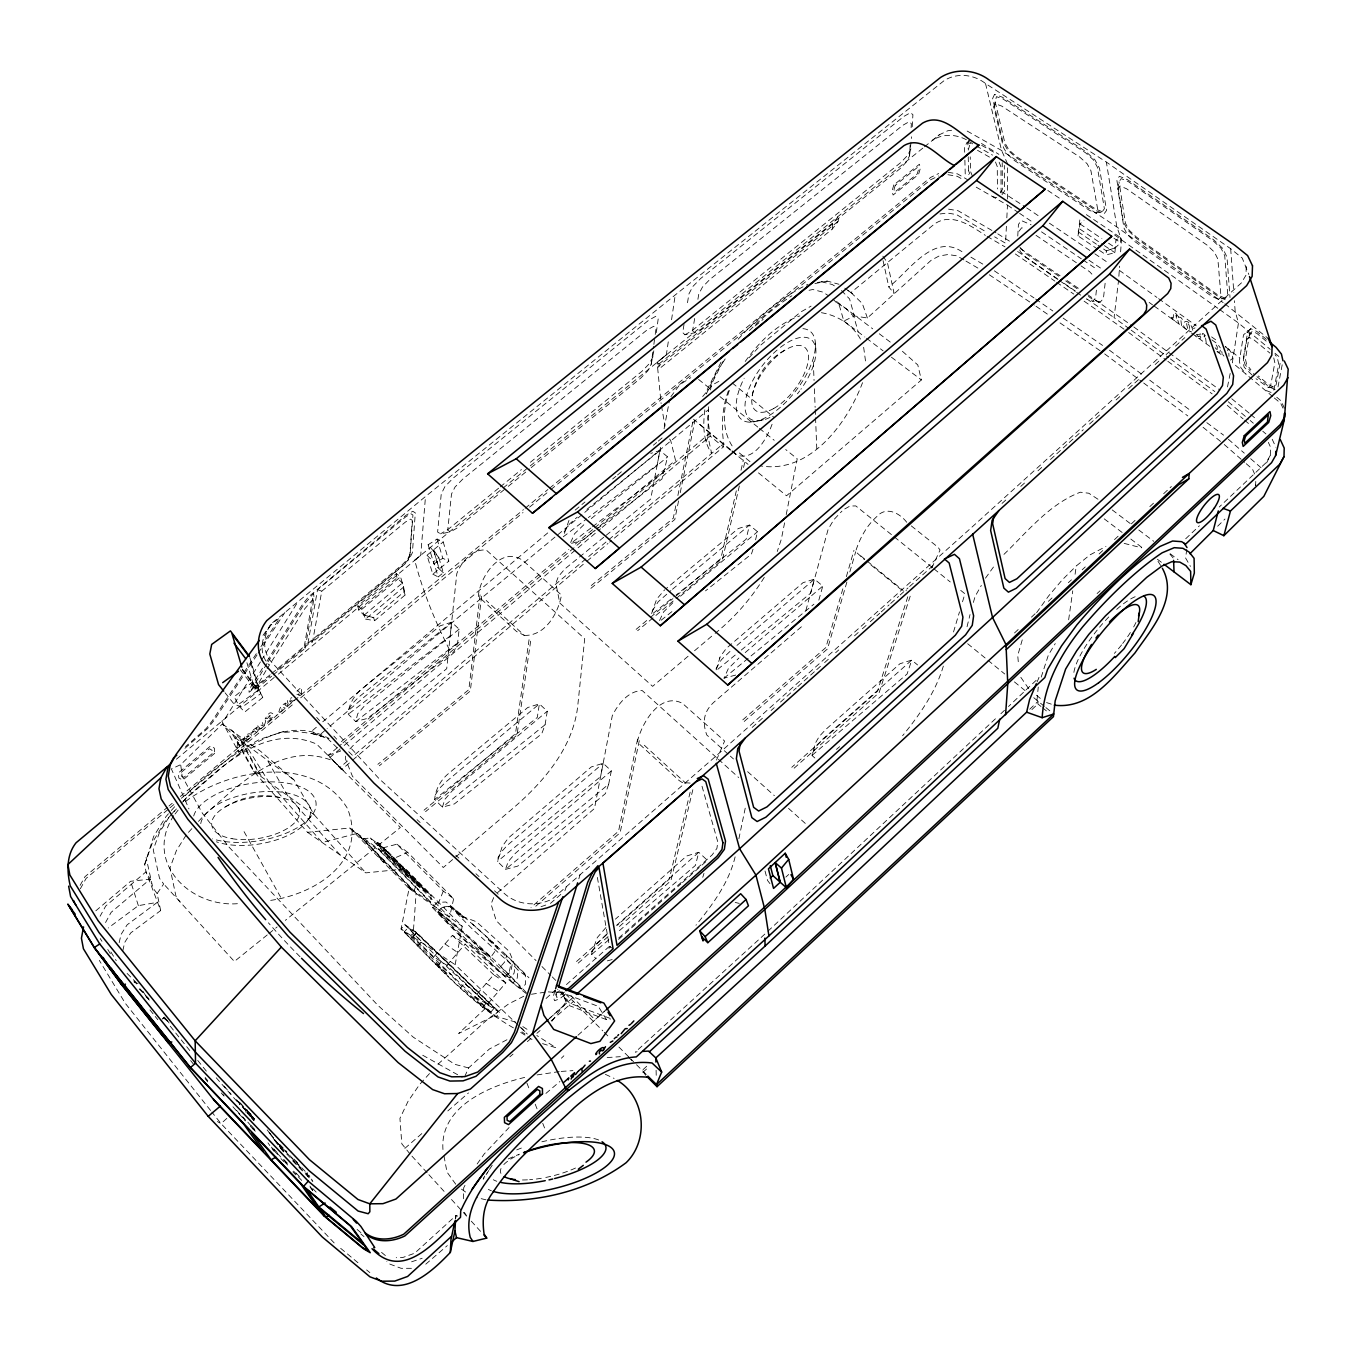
<?xml version="1.0" encoding="UTF-8"?>
<svg xmlns="http://www.w3.org/2000/svg" width="1356" height="1356" viewBox="0 0 1356 1356"><rect width="100%" height="100%" fill="white"/><g stroke="black" fill="none" stroke-linecap="round" stroke-linejoin="round"><path stroke-width="0.75" stroke-dasharray="5 3.75" d="M1192.805 330.305C1188.144 312.253 1174.991 326.576 1191.551 331.881M735.715 675.068L724.019 678.17L728.341 668.593L738.901 658.016M463.396 1198.755L463.701 1187.839L465.447 1184.415M1266.623 462.905L1270.318 455.328L1270.538 447.141L1268.352 442.378M832.347 229.028L832.516 223.977L838.466 216.129L838.279 221.214L832.347 229.028L659.372 368.713L657.524 367.086L838.279 221.214M1097.801 249.284L1077.986 235.859L1080.274 216.282M1077.986 235.859L1080.003 223.96L1084.02 220.231M1246.266 266.522L1245.961 275.234L1241.35 282.963L971.15 527.857L714.612 757.258L552.384 898.909C536.467 907.096 516.195 905.147 503.212 892.434L379.087 778.666L273.081 663.762C261.911 652.931 262.369 635.167 271.742 623.353L425.496 496.516L675.237 294.947L944.047 80.699C956.827 72.427 973.71 74.275 985.507 83.496L1106.36 162.093L1230.689 248.741L1242.265 258.132L1248.842 274.539M1255.775 481.431L1255.571 485.634L1257.419 481.855M1006.406 226.282L1005.542 243.199L994.643 236.842M1006.83 217.824L1007.474 205.146L975.303 186.653M684.017 324.457L682.712 332.593L684.95 334.762L694.679 332.796L701.137 329.118L899.96 168.754L906.469 161.923L909.52 155.855L910.317 141.77M911.113 127.684L911.351 123.65L909.045 121.752L902.672 125.379L709.883 279.438L702.51 287.014L698.798 293.998L697.764 300.117M909.52 155.855L911.639 136.803M912.215 126.769L912.91 114.718L910.503 112.684L903.791 116.463L700.56 278.59L692.78 286.574L688.916 293.947L686.95 306.151M1017.763 236.063L1018.441 224.401L1021.322 220.57L1031.119 224.808M363.018 838.771L414.089 890.807L430.733 902.689L431.157 895.536L385.782 849.466L380.375 851.466L363.018 838.771L370.256 838.008L386.24 850.076M409.648 557.367L412.275 520.297L410.376 519.128L405.512 521.992L321.779 591.199L312.456 642.185L307.931 643.32L317.558 589.64L405.817 516.772L410.936 513.771L412.919 515.009L410.139 554.163L407.393 561.926L312.456 642.185M1086.342 214.621L1120.259 237.368L1115.903 240.232L1114.937 252.741L1106.072 254.877L1106.343 250.894L1098.055 245.283M1228.994 356.357L1228.824 353.187M433.767 956.895L452.395 935.369L465.159 944.132L505.822 982.88L487.363 1004.372L446.853 965.319L433.767 956.895L412.97 936.86L416.106 893.451L357.137 833.381L322.219 842.534L269.047 782.327L244.928 743.647L231.368 729.884M1118.87 276.285L1119.581 266.2M1120.615 251.843L1121.497 239.554L1116.869 227.011L1106.36 162.093M278.404 674.101L420.716 555.35L425.496 496.516M704.849 409.834C702.95 424.479 702.883 440.717 711.629 453.362L707.934 436.53L708.476 409.631L441.497 631.337L327.118 728.63M708.68 406.783L707.696 418.258L710.239 436.124L723.409 446.887L609.607 542.112M814.837 757.97L811.956 755.445L815.532 742.851L819.21 736.494L825.601 729.647L899.96 663.728L911.74 660.101L917.571 664.949M1036.984 700.323L1038.255 687.051M1031.916 709.595L1037.865 703.917L1038.12 701.255L1028.068 710.815M513.009 982.964L506.703 976.015L510.89 971.269L512.314 963.93L518.009 970.065L517.212 978.168L513.009 982.964L521.331 988.965L525.484 984.219L525.348 974.811L506.635 955.777L504.618 962.031L500.567 966.659L500.873 968.438M1096.411 290.15L1095.563 298.032L1092.699 301.218L1086.817 299.32M360.086 690.424C353.797 696.509 348.289 705.425 348.289 714.239L355.662 721.528L367.374 718.426L454.074 651.473L457.616 642.93L459.142 629.201L451.65 622.218L440.31 625.743L361.51 689.204M1105.123 283.268L1103.411 298.574L1100.191 302.134L1092.699 301.218M570.673 542.485L574.435 533.908L584.809 523.789M480.058 594.826L468.837 689.645L377.883 764.326M481.6 596.25L470.312 691.035L379.341 765.767M1129.446 328.898L1114.073 317.609L1118.581 280.285M710.561 389.952L711.307 384.426L723.155 361.221M1186.771 549.265L1185.602 558.028L1190.449 566.384M531.162 467.634L640.676 378.188L647.761 370.866L651.168 364.323L653.592 346.373M653.863 344.39L654.948 336.407M655.219 334.424L656.033 328.44L653.711 326.271L646.812 330.169L462.786 479.092L455.023 487.041L451.497 494.042L447.717 530.213L450.412 531.925L457.599 527.721L506.635 487.668M651.168 364.323L653.863 350.628M656.321 332.61L658.236 318.609L655.795 316.287L648.541 320.355L453.107 478.21L444.921 486.601L441.242 493.991L437.615 532.044L440.514 533.84L450.412 531.925M993.829 107.107L996.44 96.649L1003.05 99.022L1085.546 152.77L1093.377 159.822L1097.36 167.144L1104.394 208.722L1102.258 211.689L1095.801 212.892L1089.36 210.316L1014.288 160.432L1007.288 154.126L1003.457 147.533L993.829 107.107L995.406 103.785L1001.677 106.073L1079.698 157.042L1087.122 163.754L1090.919 170.687L1097.818 210.078L1095.801 212.892M1068.647 619.794L1072.749 590.809M1075.088 574.249L1076.257 565.961L1089.885 554.943L1105.937 546.468M529.06 639.71L515.466 733.732L424.072 810.176M530.637 641.168L516.975 735.155L425.564 811.651M503.161 487.99L666.338 354.848L668.796 338.322M671.559 319.745L675.237 294.947M455.616 1218.62L456.108 1215.434L460.515 1217.281M545.095 724.765L547.265 711.239L539.383 703.9L527.755 707.51L448.243 773.768C440.734 780.022 435.276 789.785 434.666 799.464L442.429 807.125L454.413 803.922L541.739 733.765L545.095 724.765L442.429 807.125L444.819 799.396L451.87 791.175L547.265 711.239M651.575 613.556L656.728 599.064L664.66 589.826M1266.148 341.085L1256.961 333.474L1252.147 331.288L1246.808 339.424L1243.062 362.561L1244.198 367.239L1254.402 377.358M1249.639 333.542L1245.452 359.306L1246.689 364.51L1250.859 369.713M659.525 620.523L663.592 611.929L674.085 601.539M694.662 318.49L692.594 330.728L694.679 332.796M1117.836 188.925L1119.039 181.806L1121.243 178.636L1128.26 181.568L1213.298 240.927L1221.163 248.436L1224.739 255.776L1227.807 295.693L1225.112 298.252L1218.468 299.388L1211.654 296.269L1134.447 241.334L1127.446 234.639L1123.955 228.011L1117.836 188.925L1119.937 185.958L1126.582 188.772L1206.993 245.063L1214.451 252.182L1217.874 259.132L1221.01 296.947L1218.468 299.388M273.234 674.881L305.134 648.287L304.252 646.388L313.609 593.403L303.676 604.895L268.115 661.677M305.134 648.287L314.067 598.047L313.609 593.403M518.297 1025.373L455.158 964.692L462.21 926.301L405.597 868.84L349.78 827.991L307.524 832.313L253.538 771.174L232.842 734.698L222.35 723.985L180.704 764.648L171.381 768.92L188.959 808.871M1273.877 390.206L1278.742 364.103L1277.233 357.408L1275.064 354.713M1280.115 363.34L1276.081 384.935L1273.538 387.002L1268.369 387.528L1256.012 378.714M1282.183 364.798L1278.013 386.935L1274.826 389.511L1268.894 386.68L1253.334 373.612M345.627 756.123L345.611 759.309L352.509 776.412L443.276 867.518L507.602 812.854C540.095 785.87 572.181 750.766 577.605 707.222L584.69 638.744L486.346 550.095C472.685 548.502 461.362 561.876 456.819 573.554L446.7 668.711L355.967 742.58L348.645 750.241M660.542 447.361L650.694 499.076L605.335 535.976M664.084 428.75L669.203 401.851M122.82 950.675L124.684 942.471L130.735 932.894L160.669 910.554L146.024 871.823L144.702 864.433L153.703 836.313L165.873 816.787A163.907 77.58 -42.4 0 1 169.941 812.041M596.979 529.01L661.965 478.99L667.61 456.904L659.948 450.514L650.795 453.396M349.78 827.991L409.088 888.451L401.054 928.996C436.31 964.319 469.803 1003.169 513.67 1028.001M608.675 784.226L611.319 770.886L603.149 763.275L591.301 766.937L508.415 837.957L502.279 846.297L497.483 861.433L505.534 869.365L517.721 866.111L605.454 793.582L608.675 784.226L505.534 869.365L508.144 861.704L515.348 853.331L611.319 770.886M818.838 600.132L822.787 586.063L814.464 579.131L803.006 582.69L726.409 648.304L720.307 656.474L715.798 670.949L738.681 652.202M784.599 522.84L781.344 539.196L777.259 551.485M786.226 514.568L797.226 458.803L785.717 449.548M1227.485 386.935L1230.316 372.764M675.797 505.839L673.288 518.229L588.894 587.487M677.881 495.533L692.933 421.241M678.559 500.923L674.796 519.501L590.369 588.792M680.237 492.669L694.916 420.462M637.608 739.105L618.539 831.211L531.01 907.435M738.884 838.788L745.698 805.871M639.286 740.647L620.133 832.72L535.773 906.232M735.121 856.873C728.867 882.79 712.493 904.859 695.967 925.216M506.72 959.489L510.924 964.082L509.314 971.523L505.093 976.337L462.396 937.657L437.632 912.215L442.225 907.062L450.497 906.215L465.532 918.266M453.65 898.74L449.548 917.283L392.291 859.094L407.681 852.331L453.65 898.74L443.293 891.095L396.884 844.195L378.544 849.042L436.479 907.978L443.293 891.095M455.277 1219.23L456.108 1215.434L414.614 1253.249L402.444 1257.622L396.24 1257.69M736.325 490.804L720.867 558.553L674.508 597.284M741.02 470.278L743.359 460.006M119.175 942.64L121.057 934.42L127.159 924.792L157.296 902.367L138.363 905.638L108.26 927.962M739.342 485.957L722.409 559.842L637.659 630.71M743.563 467.498L744.986 461.328M690.153 792.158L669.254 879.163L617.404 925.233M692.848 789.701L670.898 880.722L617.455 928.216M755.546 539.858L757.529 531.738L749.495 525.06L738.223 528.569L666.271 588.487M967.048 626.726L970.032 614.573M805.854 610.539L828.16 529.247L833.821 519.721L841.94 511.127M729.359 390.426C722.884 408.258 721.595 429.666 732.291 446.192M752.309 395.308C756.038 375.883 768.496 358.34 786.277 349.373M842.856 588.809L825.872 647.541L740.495 721.85M846.364 576.656L853.975 550.333M846.873 582.097L827.499 648.914L742.105 723.273M849.822 571.978L855.687 551.739M973.371 602.437L975.133 596.369L981.32 585.453M968.235 150.092L969.947 144.329M953.522 631.964L959.506 611.844M962.506 601.793L964.896 593.742L960.014 589.809M1041.222 677.102L1048.324 655.168L1055.256 643.575M578.842 878.79L580.046 874.756M943.335 666.118C935.572 692.153 919.605 714.866 902.604 735.715M555.011 990.66L553.197 996.677L554.587 1000.711L560.028 998.677L566.35 993.05M564.486 992.117L556.808 997.406L556.045 995.202L557.875 989.151M702.764 877.315L703.967 873.366M907.774 596.793L877.451 691.255L791.785 767.31M605.912 927.572L597.301 937.555L591.826 952.505L591.725 954.404L595.962 958.59M753.021 549.197L751.427 554.096L705.493 590.877M910.181 596.233L879.129 692.679L793.446 768.784M716.036 668.83L721.392 659.728L730.63 650.812M719.409 658.779L719.782 657.677M862.535 382.663C847.161 423.614 809.702 474.108 760.479 465.888M564.893 890.79L566.249 886.807M1193.517 328.644L1194.992 327.881M414.089 890.807L416.224 884.739L370.256 838.008M144.702 864.433L152.618 842.076L165.296 821.312L176.416 808.956M568.978 520.416L563.181 536.857L586.673 518.873M812.329 753.36L816.685 745.885L822.584 739.291L911.74 660.101L907.096 674L811.956 755.445M772.072 424.259C766.988 438.395 753.444 463.227 735.308 454.209M497.788 858.229L501.228 852.093L507.246 845.398L603.149 763.275L600.572 776.649L497.483 861.433M652.151 611.081L658.27 601.708L670.915 590.572M705.967 442.056L709.815 433.14L599.911 525.942M1022.255 639.879L1017.729 655.44L1018.458 663.898M464.701 1076.63L468.6 1067.918L489.397 1049.019L509.297 1038.51M592.216 951.302L597.267 943.403L606.98 933.826M348.763 709.527L352.645 703.205L358.882 697.001L451.65 622.218L450.158 635.964L348.289 714.239M1037.035 681.966L1039.035 677.61L1008.491 706.51M728.426 390.731C722.138 407.563 721.019 426.937 723.968 444.717M435.361 794.802L439.429 788.412L445.785 782.022L539.383 703.9L537.281 717.443L434.666 799.464M564.113 531.925L569.401 524.094L577.215 517.161M410.139 554.163L407.783 558.977L402.376 564.605L307.931 643.32M910.944 148.855L907.74 155.245L900.893 162.432L691.763 330.898L684.95 334.762M653.05 356.628L649.456 363.527L642.032 371.222L527.942 464.277M716.493 760.089L724.596 741.054L682.577 703.459C660.236 691.34 641.439 723.477 637.269 742.139L679.136 780.531L682.254 782.531L690.102 783.073M670.881 396.698L679.797 384.629L690.797 377.663M105.548 922.538L111.158 912.334L150.194 879.129L146.024 871.823L105.734 906.011L100.107 916.215M80.123 885.366L84.97 876.688L167.364 807.379M80.326 888.79L86.14 878.383L168.432 809.142M1270.318 455.328L1266.216 462.549L1219.281 506.991M931.708 568.062L940.047 550.044L938.03 547.248L908.384 523.569M294.574 699.899L287.591 705.425M493.686 897.587L491.041 904.113L496.279 920.707L536.061 960.624M260.386 661.965L225.045 718.646L221.842 721.138L239.402 753.478M261.488 660.202L297.93 601.759M262.471 668.288L249.012 689.797L249.08 692.272L269.776 676.373M266.963 661.118L301.761 605.522L308.354 596.996L406.19 515.127L412.766 511.28L415.309 512.873L412.41 552.621L409.512 558.486L402.935 565.367L276.268 670.949M267.013 663.44L251.487 689.628L257.267 688.187L271.624 676.22M265.979 670.542L254.962 689.424M267.081 668.779L304.625 608.963L314.067 598.047M702.662 396.545L712.663 384.782L719.816 380.833M969.065 140.312L964.523 146.279L964.675 152.245M969.404 140.38L967.862 142.804L968.015 148.787M764.259 577.368C751.139 598.572 734.545 617.692 715.137 633.354M488.804 1170.499L483.245 1179.161A67.478 21.493 -13.4 0 1 487.465 1172.635M489.516 1169.431L492.584 1164.635M745.224 361.476C759.038 342.051 776.937 324.033 799.82 315.897M256.301 653.711L212.146 721.019L206.163 728.545L185.535 746.631M260.962 646.626L279.556 618.285C263.606 626.913 255.487 650.355 268.725 664.66M257.013 654.965L214.062 720.375L207.536 728.579L183.111 749.902M258.165 653.185L284.862 612.539M721.002 362.205L707.391 389.257L706.34 393.969L717.155 370.985L726.036 357.696M160.669 910.554L157.11 893.553L163.669 883.976L159.516 878.298L153.228 849.72L159.533 832.347L169.602 816.227L176.755 808.43M1000.423 192.484L1002.338 189.738L1002.237 162.635M1001.999 194.688L1004.406 191.247L1004.338 165.449M477.143 1163.99L484.262 1153.905L509.093 1127.514M1036.628 612.675L1048.612 595.945L1062.155 579.978L1076.257 565.961M985.456 578.181L994.812 565.164M1198.043 336.746C1202.789 334.339 1200.823 342.797 1195.687 335.915M263.013 635.32L271.742 623.353M551.875 1021.288L566.672 1000.999L560.994 992.287M1019.085 231.181L1021.678 227.757L1025.492 228.91M173.738 815.651C142.787 862.823 191.772 909.452 240.656 903.367M175.026 814.024L178.924 809.091M308.151 819.516L313.236 813.464M494.245 1008.05L490.499 1012.508C458.853 989.304 431.767 959.997 404.308 931.979L408.037 927.606L416.411 933.182L494.245 1008.05L486.279 1002.982L464.532 983.253L460.752 987.744M505.822 982.88L493.703 974.744L474.922 996.575L496.042 1016.932L499.771 1012.491L488.601 1005.389L458.65 1033.492L494.228 1015.797L497.974 1011.339L414.699 931.233L411.004 935.572M482.499 1007.474L486.279 1002.982M437.615 965.879L441.412 961.404L404.783 924.623L401.054 928.996L455.158 964.692M446.853 965.319L465.159 944.132M412.97 936.86L416.648 932.538L499.771 1012.491M416.411 933.182L412.716 937.505L410.648 936.691L414.902 941.708L435.785 961.862L451.209 974.625L449.446 973.523L469.261 994.406L490.499 1012.508L412.716 937.505L404.308 931.979M417.648 946.098L421.411 941.691L408.037 927.606M506.703 976.015L509.924 977.998L514.06 973.286L515.161 965.777L509.144 951.268L476.38 921.724L460.498 915.775L450.158 906.605L441.802 907.503M478.821 947.488L490.736 957.319L497.771 947.386L487.075 938.471L506.975 957.268L506.635 955.777M526.45 993.711C492.753 967.964 461.294 938.725 432.513 907.571L437.191 902.401L445.971 902.011C475.176 925.385 502.873 950.929 528.925 977.795M183.348 801.226L186.128 798.142C224.096 767.767 274.37 708.663 328.966 738.41M1003.965 554.367C1027.323 531.823 1049.324 503.991 1080.359 492.211L1088.783 493.228L1098.953 499.872M429.496 1073.579L419.597 1084.512L408.122 1101.191L399.935 1118.395L401.817 1143.82L410.512 1154.566M1178.381 317.135L1180.72 317.355L1183.11 320.253M749.004 357.815L760.224 345.526L800.532 312.134L811.074 306.117M182.484 802.193L186.772 797.514C221.401 766.886 265.844 722.189 316.626 744.088L400.342 827.499L285.319 920.351M191.874 828.652L186.569 834.432L176.399 850.602L169.975 867.959L175.992 896.35L180.077 901.96M198.501 821.414L203.824 815.617C238.503 785.124 282.489 739.732 333.508 761.038L345.085 771.988M497.533 892.672L594.487 808.464L612.251 715.883C617.844 704.323 628.303 690.763 642.202 690.577L716.866 757.902M399.325 867.467L400.274 866.467M405.071 874.688L406.037 873.688L410.766 877.129L409.817 878.129L405.071 874.688L384.087 853.348L385.036 852.348L410.766 877.129M410.8 878.112C415.241 874.891 425.106 892.536 415.445 883.061C402.291 869.586 418.055 884.112 419.512 886.417M376.493 843.263C379.866 840.127 390.443 856.365 382.138 849.11C368.12 835.177 381.443 846.991 385.138 851.483M388.901 856.873L389.867 855.89M608.912 948.302L610.607 946.607M561.384 1058.205L563.859 1055.782M1217.654 526.23L1224.977 519.043M1000.864 713.731L1006.966 707.951M1185.686 538.773L1199.433 525.772M1120.259 237.368L1120.683 242.724L1115.344 247.741L1106.343 250.894L1115.344 247.741L1108.581 243.216M1014.525 632.947L1020.678 627.201M1031.441 617.15L1036.052 612.844M1048.358 601.352L1054.51 595.623M1068.342 582.69L1071.426 579.826M1082.19 569.774L1085.258 566.91M1099.106 553.977L1103.716 549.672M1114.479 539.62L1120.632 533.874M1131.396 523.823L1136.006 519.518M1149.837 506.602L1154.448 502.296M1163.685 493.686L1171.364 486.499M767.92 931.216L996.236 718.053M420.529 885.366L411.817 877.061M1097.089 593.555L1100.14 590.724M545.926 1093.411L559.892 1081.512M832.94 299.083L839.381 305.609L843.839 321.05L854.331 315.948L867.382 317.999L931.25 260.216L938.996 256.047L948.013 254.521L957.014 255.86L964.184 260.064M432.513 907.571L433.056 907.079C466.396 932.843 497.567 961.811 526.331 992.609M785.853 877.095L788.684 874.484M646.727 1066.257L642.185 1070.409L645.676 1075.257M642.829 1072.41L649.049 1066.714M1221.773 351.492L1222.112 353.543M1266.436 339.39L1256.826 331.44L1250.825 328.711L1243.52 334.83L1239.333 361.221L1240.909 367.713L1246.113 374.239M1250.825 328.711L1247.706 331.542L1243.452 357.984L1244.994 364.476L1250.215 371.002M764.835 934.098L635.286 1052.137L637.117 1051.747M1002.033 503.415L1006.728 499.178M1020.78 486.414L1025.475 482.16M1037.967 470.82L1044.222 465.159M1050.476 459.481L1055.154 455.243M1056.731 453.819L1067.664 443.904M1069.223 442.48L1073.918 438.225M1075.477 436.818L1083.291 429.733M1089.529 424.055L1094.224 419.801M1095.784 418.394L1102.038 412.716M1116.09 399.969L1120.785 395.715M1128.599 388.63L1133.277 384.375M1134.853 382.951L1139.532 378.714M1155.159 364.527L1159.838 360.289M1166.092 354.611L1169.211 351.78M1175.466 346.119L1184.839 337.61M547.688 1020.068L566.384 1003.084L563.452 994.965L558.333 989.829M437.988 1064.206L488.245 1018.763L508.754 1003.847L524.179 996.05M546.061 998.474L555.485 989.965M226.842 1118.395L221.045 1123.616L217.367 1121.548M1181.517 325.593L1180.822 319.524L1182.635 320.677M1246.808 339.424L1249.045 337.407L1253.368 339.373L1269.877 353.085M605.878 1009.966L595.013 1019.78L568.486 993.168M577.978 1035.238L604.742 1011.152M752.156 727.426L764.75 716.154M771.055 710.527L774.208 707.696M780.497 702.069L796.243 687.984M797.82 686.577L802.549 682.339M804.108 680.932L815.142 671.067M816.719 669.661L823.007 664.033M824.584 662.626L829.313 658.389M835.601 652.761L838.754 649.948M854.5 635.845L860.789 630.218M862.365 628.811L868.671 623.167M870.247 621.76L879.688 613.302M881.264 611.895L889.129 604.861M890.706 603.454L898.587 596.403M900.147 594.996L908.028 587.945M909.605 586.538L933.216 565.401M882.875 256.182L887.434 262.623L894.096 293.421L888.824 286.98C908.876 271.607 934.42 230.859 963.726 252.945M618.573 939.437L643.507 917.232M645.066 915.842L680.898 883.909M682.441 882.519L707.374 860.297L698.764 852.297L686.577 856.026L615.404 919.148M549.672 1018.288L574.791 995.88M616.471 925.402L698.764 852.297L695.442 865.399L617.251 932.504M576.537 961.523L607.98 933.606M578.181 963.15L608.03 936.606M618.726 938.013L712.103 854.958L716.917 848.398L717.799 841.974L701.374 783.988M566.435 984.592L609.42 946.335L597.03 875.468M550.434 903.418L561.35 893.892M404.868 1148.379L422.36 1133.124M447.819 1110.937L468.498 1092.919M509.856 1056.866L513.043 1054.104M527.365 1041.628L530.552 1038.849M536.908 1033.306L540.095 1030.526M551.231 1020.831L573.503 1001.423L602.81 1030.865M801.379 626.794L716.154 700.272C704.747 709.493 701.459 720.036 706.747 734.952L728.765 754.716M425.767 1264.182L447.31 1245.605M347.475 761.021L340.305 767.174L341.559 769.666L351.119 761.445M352.713 760.072L585.402 562.469M902.418 351.289L917.792 364.95L921.385 379.951L786.531 495.788L757.665 472.21M836.466 749.41L839.635 746.681M745.224 652.575L822.787 586.063M591.725 954.404L609.285 939.352M341.39 741.647L568.859 549.434M736.952 645.405L814.464 579.131L810.583 593.233L740.308 650.863M316.338 727.24L311.524 731.342L319.067 735.477L325.508 730.003M95.818 910.808L130.617 881.281L150.194 879.129L151.279 883.722M322.762 721.799L549.112 531.755M688.102 656.236L652.626 686.356L559.774 603.013L555.841 583.199L558.418 576.486L564.91 568.91L603.708 537.281M694.543 650.761L712.29 635.693M341.559 769.666L328.389 755.207L341.322 744.291M342.932 742.918L598.284 527.298M329.661 757.699L342.56 746.8M344.17 745.444L600.572 528.789M602.183 527.416L710.239 436.124M357.764 605.996L361.866 609.285L365.561 619.116L403.613 587.08L400.512 576.825L396.376 573.622L357.764 605.996L358.696 609.997L364.103 615.2L373.51 617.573L404.139 591.758L402.376 582.995L396.969 577.876L396.376 573.622M365.561 619.116L374.663 620.692L405.105 595.013L403.613 587.08M170.042 807.786L174.89 803.701M181.331 798.277L294.252 703.255M300.693 697.815L523.009 512.534M358.696 609.997L396.969 577.876M361.866 609.285L400.512 576.825M364.12 615.183L402.376 582.995M168.975 806.023L172.212 803.294M180.297 796.497L424.242 591.301L523.501 509.619M587.012 561.113L607.996 543.468M575.317 544.044L593.097 529.179M594.708 527.823L675.508 460.277L670.728 440.632L667.474 435.954M636.134 629.354L648.931 618.658M650.524 617.336L672.898 598.623M680.509 596.165L757.529 531.738M270.149 674.813L251.487 689.628M271.776 673.457L304.252 646.388M176.416 759.207L276.963 675.152M672.508 589.233L749.495 525.06L746.088 539.264L676.034 595.081M575.181 510.11L584.961 502.008M612.641 479.007L615.895 476.312M617.522 474.956L624.048 469.549M653.372 445.209L656.626 442.497M658.253 441.141L664.762 435.734M443.344 572.724L439.225 568.961L433.462 549.875L438.802 557.536L443.344 572.724L438.208 576.927L433.598 561.825L438.802 557.536L428.123 544.756L437.09 539.044L443.226 541.925L448.819 561.13L432.818 574.181L426.987 555.248L443.226 541.925M525.128 508.28L547.909 489.533M549.536 488.194L930.691 177.365L938.708 173.517M529.552 507.144L549.18 490.991M550.807 489.635L930.572 179.789L938.572 175.941M755.106 325.982L763.157 319.355M724.019 678.17L813.922 604.166M847.873 290.37L850.958 292.574L934.233 224.164C951.556 211.977 970.71 225.689 985.354 235.385M1268.369 387.528L1270.64 385.663L1274.843 362.73L1273.759 357.916M449.277 649.405C434.954 620.879 422.699 591.453 414.733 560.181L501.534 489.33M508.28 486.329L529.518 468.973M498.618 488.194L448.09 529.399L440.514 533.84M500.245 486.872L521.433 469.583M666.338 354.848L657.101 362.34L661.101 403.529M951.624 130.261L947.725 130.769L939.386 134.736L932.555 140.295C945.047 131.99 961.387 134.786 972.659 143.872M1271.097 392.477L1264.775 389.935M272.115 719.121C260.657 725.663 273.031 716.087 265.115 718.934C271.386 708.459 270.539 714.307 276.675 715.273M591.318 518.534L667.61 456.904M459.142 629.201L364.611 705.713L357.73 713.748L355.662 721.528L457.616 642.93M922.826 148.126L657.101 362.34L658.965 363.984L659.372 368.713M924.436 146.821L939.386 134.736M414.733 560.181L420.716 555.35M658.965 363.984L832.516 223.977M586.945 509.331L659.948 450.514L657.185 464.871L588.351 517.585M267.234 934.945L234.368 961.472L163.669 883.976M268.878 933.623L277.099 926.979M661.169 620.217L672.576 611.098M653.236 613.251L674.407 596.386M162.279 1019.068L164.839 1017.068M590.894 528.026L570.74 543.519L581.995 540.552L595.318 530.281M592.572 526.738L664.796 471.227M185.636 801.413C229.147 768.394 314.524 753.919 347.492 808.532C368.679 862.382 313.151 895.587 267.013 900.859M239.402 703.798L257.962 690.357L241.605 668.966M433.479 549.909L439.225 568.961L433.937 563.859L442.785 558.299L448.819 561.13M844.788 508.941L850.076 506.025L855.789 505.924L932.335 567.52M287.133 704.967C290.676 702.967 282.997 701.679 291.828 697.662M244.182 738.851L242.639 739.952L245.165 741.783M265.708 720.765C265.115 722.85 264.912 727.392 258.843 729.596M257.437 727.714L255.894 728.816L258.369 730.681M236.791 747.292C237.639 745.003 237.47 740.969 243.724 738.393M286.252 703.493L284.709 704.595L287.133 706.493M258.386 729.138C262.878 727.172 254.25 727.036 259.437 724.511C267.674 727.85 258.437 721.714 265.251 720.307M278.878 711.9C279.777 709.273 279.946 705.425 285.794 703.035M225.181 806.973C241.114 797.04 260.81 793.141 279.2 797.396M386.036 850.551L377.409 842.33M252.843 731.409L254.335 730.884L256.42 732.325M558.757 991.422L555.926 992.456L555.197 990.355L556.045 995.202M541.044 906.689L546.688 904.723M283.506 731.477L259.742 739.359A163.907 77.58 -42.4 0 0 182.84 798.074M328.389 755.207L340.576 751.088L326.711 737.715L311.863 733.494L296.472 731.545L279.048 732.715M411.597 1261.809L422.174 1258.266M524.687 1077.427C489.194 1085.851 438.48 1107.005 443.107 1151.159M607.352 960.862L612.726 959.404M531.45 994.253L546.383 991.999M809.057 290.286L812.82 289.506L822.838 292.099L828.126 295.506M817.499 282.438L827.296 281.116L838.957 284.268M537.044 1074.918L559.197 1071.613M814.939 283.54L827.296 281.116M749.953 422.157L757.19 420.885M758.513 420.648L764.818 419.546M1230.35 360.103C1235.825 358.17 1230.468 350.509 1227.655 348.187M940.013 213.977L947.336 213.011L956.455 214.57L987.371 232.605M607.183 1057.544L620.336 1056.68M307.524 832.313L365.832 872.874L405.597 868.84M561.181 1071.409L572.927 1070.647M606.437 1019.61L598.335 1006.389L561.215 992.456L569.944 1005.864L606.437 1019.61L610.268 1019.305M548.299 991.897L564.384 993.016L573.503 1001.423M1217.112 349.611L1217.315 346.95L1215.468 343.831M411.444 1268.318L401.105 1268.301L390.003 1264.165L386.833 1261.538M298.727 695.374L300.388 695.408M296.896 694.255L299.337 694.78M524.331 635.388C545.383 636.134 558.163 613.268 561.486 595.064L523.026 560.621C501.296 545.044 479.668 576.537 478.329 596.454L516.653 631.574L524.331 635.388L486.211 600.471M870.976 564.994L900.384 589.013L906.503 590.775M486.024 1199.84L476.346 1197.484M948.081 172.297L957.421 173.856L967.438 179.619M947.929 174.721L957.251 176.28L962.675 179.399M948.59 209.146L958.133 210.773L995.965 232.808M319.067 735.477L321.541 735.918M1124.158 543.383L1141.532 547.807M966.828 142.634L970.71 143.465M992.914 196.79L996.779 197.688M735.189 902.435L739.274 903.401M364.069 615.183L373.51 617.573L374.663 620.692M252.402 730.952L253.436 731.867L251.318 733.359L250.962 731.545L256.979 727.24M821.38 312.694C838.042 315.44 853.483 325.338 861.246 340.576M468.6 1067.918L454.819 1064.341L413.275 1037.17L377.799 1005.271L229.198 847.297L202.536 813.481L182.162 776.276L180.704 764.648M821.38 281.658L832.448 284.591L835.449 286.574M494.228 1015.797L515.839 1022.153M311.863 733.494L328.813 738.647M542.536 1043.628L556.028 1047.764L536.807 1035.509M1100.191 302.134L1093.631 300.032L1088.41 296.439M162.822 1018.237L166.347 1019.373M134.125 982.168L138.109 983.473M1196.704 334.339L1200.162 335.034L1200.077 331.949M1046.561 702.561L1052.358 704.51M317.558 589.64L321.779 591.199M610.234 1018.424L569.317 1003.033L561.316 990.694M1102.258 211.689L1095.462 208.977L1016.237 156.448L1008.898 149.821L1004.864 142.872L994.779 100.175M1225.112 298.252L1217.908 294.981L1136.447 237.114L1129.09 230.096L1125.412 223.113L1119.039 181.806M1225.18 299.727L1218.468 296.676L1136.26 238.266L1127.683 230.062L1123.378 221.926L1116.835 179.992L1119.412 176.297L1127.582 179.704L1213.62 239.724L1222.807 248.487L1226.977 257.064L1230.011 297.523M1246.622 332L1252.622 334.746M605.386 1074.342L614.099 1078.41M237.809 750.749L241.199 752.36M1273.538 387.002L1268.775 384.748L1258.334 375.985M432.818 574.181L438.208 576.927M422.733 1055.256L462.159 1077.257M240.385 669.881L254.487 688.289L258.962 690.78L249.826 659.965M967.184 131.074L1001.576 150.465L1116.869 227.011L1223.146 302.608M981.439 143.448L998.88 154.347M981.642 145.346L995.49 153.16M976.269 145.923L992.541 155.126M977.507 150.313L991.202 158.076M1001.084 191.298L1024.933 206.722M997.779 233.859L1010.152 241.588M987.134 236.419L1005.016 246.877M970.93 257.165L983.524 264.522M994.338 270.827L1033.967 297.896M965.981 261.115L978.557 268.471M989.321 274.793L1034.323 305.066M237.249 747.749C244.233 746.207 234.622 740.291 243.199 743.427M474.922 996.575L487.363 1004.372M520.721 1032.425L526.009 1035.747M527.772 1036.848L533.061 1040.171M522.823 1026.611L529.823 1031.068M837.533 303.202L846.246 308.812L853.856 316.575L858.162 331.932M525.45 975.591L518.009 970.065M486.075 983.354L498.33 991.355M222.35 723.985L260.589 751.292L294.049 779.954L314.1 814.702L365.832 872.874M1217.196 351.628L1219.756 352.374L1220.654 348.933M1047.815 190.45L1061.85 199.807M1114.479 234.876L1217.807 308.253M404.783 924.623L416.648 932.538M1225.197 346.339L1226.146 346.983M444.836 943.861L457.735 952.488M1113.954 238.215L1120.683 242.724M279.336 712.358C286.116 710.985 276.997 704.747 285.184 708.12M1080.003 223.96L1101.886 238.673M1026.695 207.909L1040.662 217.316M1049.408 223.198L1093.089 252.64M1094.834 253.809L1108.818 263.234M850.958 292.574L862.314 303.49L867.382 317.999M1079.834 229.028L1102.648 244.436M1104.411 245.622L1114.937 252.741M1078.122 231.808L1096.394 244.165M1099.462 250.402L1106.072 254.877M1007.474 205.146L1017.881 212.197M1019.627 213.367L1031.78 221.587M1089.071 260.318L1101.225 268.539M1041.51 231.842L1081.325 258.793M1083.054 259.962L1096.902 269.352M609.42 946.335L613.098 948.827M1036.035 235.351L1079.274 264.691M1081.003 265.861L1089.648 271.742L1093.8 276.2M460.498 915.775L463.65 917.91L450.497 906.215M1020.475 248.656L1060.087 275.776M1066.969 280.489L1079.037 288.743M1087.648 294.625L1132.141 325.745M1058.799 276.166L1025.712 253.504L1019.746 247.097M1065.765 280.946L1077.969 289.286M1017.61 251.47L1057.222 278.641M1064.121 283.353L1076.172 291.625M1086.512 298.71L1114.073 317.609M1057.934 279.506L1025.628 257.369L1020.254 251.589L1019.271 248.368M1059.629 280.675L1074.918 291.167M1076.613 292.337L1081.715 295.828M1015.339 253.962L1054.883 281.099M1056.595 282.285L1073.783 294.083M1084.105 301.168L1126.955 331.254M1035.679 299.083L1052.849 310.982M1063.138 318.101L1102.598 345.441M1036.035 306.253L1049.764 315.779M1060.053 322.931L1102.937 352.713M461.498 1189.144L467.566 1193.433M1224.858 303.812L1268.165 338.424M844.788 288.15L852.5 293.625M1219.536 309.49L1238.452 322.982L1270.233 349.339M408.071 887.129L413.139 890.739L387.324 864.433L382.155 860.687M409.088 888.451L462.21 926.301M521.975 1031.831L524.958 1033.967M253.538 771.174L314.1 814.702M1119.293 270.302L1156.905 297.422M1158.617 298.659L1196.229 325.796M1211.603 336.898L1218.451 341.831M1225.282 346.763L1239.859 358.001M1178.584 317.033C1169.923 304.422 1175.618 323.016 1171.923 316.846M1149.142 302.405L1152.532 304.863M1154.227 306.1L1189.89 331.915M1191.585 333.135L1210.264 346.661M1217.061 351.577L1223.841 356.492M378.222 856.687L383.409 860.45L358.035 834.584L352.746 830.703M429.716 894.197L417.428 882.519L420.207 884.536M416.224 884.739L431.157 895.536M418.258 882.57L406.003 870.925L408.8 872.976M406.885 871.027L394.664 859.416L397.494 861.484M474.634 946.607L488.838 957.014M1133.836 326.982L1219.959 390.087M1231.773 398.749L1249.181 413.156M1131.158 330.152L1168.719 357.713M1170.414 358.967L1214.807 391.562M1128.65 332.508L1166.126 360.052M1167.838 361.306L1212.128 393.867M395.579 859.551L383.392 847.958M232.842 734.698L294.049 779.954M1109.462 350.204L1143.023 375.188M1149.752 380.189L1191.704 411.41M1206.823 422.665L1223.604 435.157M1104.665 353.899L1141.989 381.748M1143.684 383.019L1187.788 415.919M1203.06 427.31L1222.671 443.141M396.884 844.195L407.681 852.331M836.516 301.456L872.688 328.813M879.298 333.796L890.858 342.543M1112.225 509.924L1130.497 523.721M1138.786 529.993L1153.736 541.298M1170.245 553.773L1178.093 559.706M843.839 321.05L864.823 336.983M866.484 338.254L883.129 350.882M891.434 357.204L921.385 379.951M1104.225 518.856L1122.497 532.739M1130.819 539.044L1144.108 549.146M1157.397 559.248L1162.397 563.045M732.189 382.884L774.073 417.462M906.723 522.263C899.418 512.856 886.163 505.941 876.79 516.602C866.484 525.857 859.704 538.451 855.602 551.553L864.45 559.655M698.577 379.426L711.731 390.003M719.951 396.613L757.767 427.055M759.411 428.377L774.208 440.276M933.962 568.842L950.251 581.944M739.359 452.955L750.495 462.04M1036.442 695.221L1043.001 700.577M699.628 424.309L730.426 449.463M732.054 450.785L738.545 456.074M860.823 555.909L865.704 559.909M867.332 561.231L903.164 590.504M730.443 450.226L693.526 419.224M732.003 451.26L748.037 464.362M967.675 643.727L1004.745 674M1014.424 681.899L1025.712 691.119M1033.764 697.696L1044.374 706.357M1045.934 707.629L1053.748 714.002M1037.865 703.917L1040.984 706.476M1042.544 707.747L1047.222 711.561M381.528 1252.368L386.324 1256.334M1274.962 353.255L1279.623 357.12M357.103 1229.468L363.51 1234.774M360.815 1233.943L364.001 1236.587M1198.263 336.661L1196.653 334.762M340.661 1248.334L358.509 1263.182M366.612 1269.928L369.866 1272.623M249.182 736.189C246.317 734.698 245.521 739.037 248.724 735.732L249.334 736.427C238.944 744.275 247.555 729.494 251.521 735.054C249.877 739.8 241.741 743.698 248.877 735.969M1276.725 397.206L1280.945 400.749L1284.725 408.817M1272.759 396.63L1232.333 362.645L1238.452 322.982L1235.147 311.134L1234.401 300.744M1274.352 397.986L1280.725 403.342L1282.996 408.173M1250.741 414.495L1256.961 419.784M1216.468 349.272L1215.179 347.695M1228.197 401.749L1248.622 419.174M1250.198 420.513L1253.334 423.191M1262.775 431.242L1265.911 433.92M1227.231 405.342L1243.096 418.885M1244.672 420.241L1251.029 425.665M1228.383 439.31L1244.3 453.158M1250.656 458.701L1261.809 468.396M1224.231 444.497L1244.655 462.328M1246.232 463.701L1252.52 469.193L1254.588 474.007M510.924 964.082L472.617 929.335L450.158 906.605M437.632 912.215L505.093 976.337M730.342 756.123L733.477 758.953M747.631 771.666L774.378 795.667M788.531 808.379L807.413 825.329M472.397 923.945L493.72 943.301M718.426 759.292L738.647 777.53M1211.874 339.864L1217.468 343.899L1220.298 347.882M488.601 1005.389L440.412 960.76M455.718 1184.195L446.988 1172.059L443.802 1154.956M628.167 1057.087L632.354 1060.9M644.32 745.258L685.95 783.395M417.055 819.668L420.14 822.516M455.785 855.229L458.87 858.077M475.922 873.722L479.024 876.569M494.516 890.79L499.161 895.062M490.736 957.319L454.955 925.046L438.073 911.74L467.939 937.165L509.924 977.998M452.395 935.369L493.703 974.744M519.789 1026.814L527.315 1034.052M500.567 966.659L518.348 984.524L521.331 988.965M348.729 751.733L353.204 756.106L456.887 667.033L723.002 443.921L723.409 446.887M127.125 973.455L136.041 982.303M426.987 555.248L433.598 561.825M133.871 981.049L136.837 983.981M139.888 988.795L144.312 993.185M139.176 988.982L149.482 999.202M145.821 996.457L148.753 999.372M163.296 1017.271L167.652 1021.593M541.959 966.54L550.807 975.422M552.282 976.896L556.689 981.337M604.284 1032.34L610.149 1038.221M618.929 1047.052L633.591 1061.782M636.523 1064.731L646.456 1074.698M382.409 847.246L391.765 856.755L379.527 845.127M385.036 852.348L406.037 873.688M380.375 851.466L430.733 902.689M279.675 1144.362L286.896 1151.753M294.116 1159.16L298.439 1163.601M277.251 1142.684L306.032 1172.194M300.659 1167.499L272.946 1138.243L284.201 1152.888M306.405 1173.381L310.71 1177.805L308.914 1175.143M279.59 1146.668L285.319 1152.549M286.743 1154.007L312.49 1180.432M292.879 1161.092L304.286 1172.804M305.71 1174.262L312.846 1181.585M521.365 1027.865L526.891 1033.594M841.466 290.54L849.585 298.947L854.331 315.948M1028.662 688.628L1020.051 676.186M312.728 1188.5L317.101 1193.077M273.793 1148.956L278.166 1153.549M283.997 1159.651L288.37 1164.245M271.336 1147.108L287.336 1163.872M296.049 1173.025L300.422 1177.584M277.59 1154.397L271.793 1148.312L273.692 1151.024M284.845 1161.99L287.743 1165.024M293.54 1171.109L296.439 1174.143M280.912 1158.6L283.811 1161.634M298.269 1176.788L302.608 1181.33M292.879 1171.855L295.761 1174.872M334.186 1242.943L221.045 1123.616L211.858 1112.09M316.677 717.426L319.541 720.545M333.847 736.071L336.712 739.173M411.936 1156.126L427.479 1173.16M428.903 1174.72L445.853 1193.314M451.514 1199.518L467.057 1216.552M471.278 1221.18L481.109 1231.943M223.096 1094.682L223.943 1095.614M340.136 854.992L287.625 795.684L267.369 760.224M248.453 1111.598L254.572 1119.124L239.368 1101.835M238.588 1101.513L255.131 1120.344M236.436 1099.631L254.318 1119.988M224.011 1086.071L231.012 1094.038M236.605 1100.394L244.995 1109.937M250.589 1116.31L254.775 1121.073M216.231 1077.783L239.961 1104.784M246.928 1112.717L253.911 1120.649M251.419 1125.734L255.606 1130.497M247.809 1122.158L254.775 1130.09M242.826 1117.005L245.606 1120.175M252.555 1128.09L255.318 1131.26M221.248 1092.919L224.028 1096.072M236.486 1110.293L244.792 1119.768M250.335 1126.09L254.487 1130.836M232.927 1106.75L245.368 1120.937M1169.889 554.062L1173.533 558.435M1223.943 356.103L1222.637 354.408M146.702 996.897L149.329 1000.152M170.246 1026.204L189.874 1050.646M197.722 1060.409L208.197 1073.443M205.129 1077.427L207.773 1080.732M149.957 1009.915L153.889 1014.83M155.211 1016.458L157.838 1019.729M190.637 1060.612L194.569 1065.511M205.078 1078.596L207.705 1081.868M225.045 692.763L234.164 704.205L242.08 707.188L260.572 693.78L249.453 656.304M210.553 1110.445L125.328 1003.355L99.31 960.37M1204.077 335.932L1204.942 337.034M165.178 1018.051L167.805 1021.373M270.251 1133.633L285.438 1153.38M267.149 1129.887L273.454 1138.091M274.726 1139.718L284.811 1152.854M269.098 1132.684L284.184 1152.329M310.151 1187.212L312.711 1190.568M242.419 669.118L258.962 690.78M769.937 883.62L767.53 880.434L764.92 870.603M157.11 893.553L152.872 887.875L146.075 857.399M166.974 1020.051L169.11 1023.034M1205.365 335.746C1199.568 328.372 1203.348 341.932 1204.552 335.491M267.963 1142.854L269.878 1145.6M309.897 1186.059L313.507 1191.314M464.328 1212.332L466.159 1215.146M100.259 938.589L101.971 941.301M1157.99 561.231L1162.346 568.249M110.904 951.997L116.26 960.692M107.768 949.488L111.073 954.827M143.227 991.711L145.397 995.27M1227.282 349.695L1227.96 350.797M241.249 740.918L261.776 777.09M244.08 831.669L281.217 898.214M1272.199 439.276L1275.877 447.226M968.54 170.72L969.777 173.822M972.557 176.517L970.557 171.551L970.235 156.889M526.942 1083.156L529.959 1090.8M535.213 1104.191L537.468 1109.92M542.739 1123.31L545.739 1130.955M999.135 162.178L1000.982 166.974L1001.101 194.722M995.49 161.991L997.27 166.585L997.423 188.925M138.363 905.638L130.617 881.281M428.123 544.756L433.937 563.859M404.139 591.758L405.105 595.013M437.09 539.044L442.785 558.299M246.928 662.728L254.487 688.289M985.507 83.496L1001.576 150.465L1007.457 163.567L1007.474 199.027M883.061 260.64L888.824 286.98M307.1 1172.465L307.897 1176.347M252.623 1116.327L253.301 1120.039M250.64 1113.496L251.691 1119.073M247.012 1109.666L247.707 1113.412M245.351 1108.666L246.046 1112.412M863.653 347.305L865.976 364.442M661.457 405.597L664.982 426.157M1171.448 317.27L1171.567 317.965C1181.415 329.593 1171.821 301.981 1178.906 323.694M1205.62 338.153L1206.281 343.526M301.557 694.425L301.337 687.356L296.93 691.052L298.862 690.848L298.879 694.323M1230.689 248.741L1233.807 292.421M815.465 343.848L815.888 350.746M813.312 361.849L814.058 380.46M814.38 388.748L815.125 407.359M815.21 409.444L815.465 415.648M815.549 417.716L816.787 448.751M964.879 160.211L965.235 174.144M968.201 156.771L968.811 174.534M656.101 1070.291L656.236 1076.478M171.314 810.464A163.907 77.58 -42.4 0 1 175.551 805.769M749.444 330.559A155.228 69.342 -51.4 0 1 791.887 295.761M738.206 339.17A147.584 65.885 -51.9 0 1 807.769 284.404M300.049 956.76A817.346 669.711 0.2 0 1 268.403 922.809M802.905 328.661A55.884 25.256 -52.2 0 1 805.752 375.815A55.884 25.256 -52.2 0 1 750.885 422.14A55.884 25.256 -52.2 0 1 744.139 378.256M780.412 347.373A50.019 22.476 -52.1 0 1 814.244 343.458A50.019 22.476 -52.1 0 1 800.904 389.24M799.65 390.952A50.019 22.476 -52.1 0 1 797.413 393.85M769.92 417.428A50.019 22.476 -52.1 0 1 745.275 402.071A50.019 22.476 -52.1 0 1 778.836 348.611M1073.884 672.407A54.342 15.289 -50.7 0 1 1102.665 623.591M1105.394 620.556A54.342 15.289 -50.7 0 1 1110.954 614.777M1116.683 609.386A54.342 15.289 -50.7 0 1 1136.243 596.318M1135.938 622.489A43.46 12.221 -50.7 0 1 1133.43 627.37M1130.379 632.523A43.46 12.221 -50.7 0 1 1122.717 643.439M1121.582 644.897A43.46 12.221 -50.7 0 1 1114.378 653.372M491.414 1190.771A67.478 21.493 -13.4 0 1 488.346 1189.382M508.297 1158.922A67.478 21.493 -13.4 0 1 519.518 1154.193M496.788 1181.279A60.206 19.357 -13.3 0 1 493.296 1179.72M516.721 1149.905A60.206 19.357 -13.3 0 1 524.738 1146.837M541.858 1141.803A60.206 19.357 -13.3 0 1 600.589 1140.871M575.52 1168.024A48.155 15.458 -13.3 0 1 543.298 1177.923M541.315 1178.279A48.155 15.458 -13.3 0 1 529.654 1179.703M527.45 1179.839A48.155 15.458 -13.3 0 1 519.128 1179.906M500.923 1173.381A48.155 15.458 -13.3 0 1 502.449 1166.177M503.822 1164.567A48.155 15.458 -13.3 0 1 518.704 1154.787M193.705 815.99A62.139 28.934 -9.4 0 1 275.251 781.954A62.139 28.934 -9.4 0 1 307.1 820.634A62.139 28.934 -9.4 0 1 212.536 838.856M200.756 823.668A55.63 25.781 -9.4 0 1 272.607 791.48A55.63 25.781 -9.4 0 1 302.507 826.092A55.63 25.781 -9.4 0 1 216.418 841.805M1186.568 323.592C1189.331 338.831 1191.432 322.067 1186.568 323.592M292.218 700.221C287.625 704.764 290.523 697.323 292.218 700.221M272.42 717.239C267.861 722.443 270.014 715.46 272.42 717.239M893.807 184.924L892.045 191.145L893.112 195.027L918.554 174.416L920.385 168.178L919.419 164.229L893.807 184.924M895.18 185.416L893.994 189.569L894.689 192.162L917.232 173.907L918.453 169.754L917.809 167.11L895.18 185.416M268.064 716.731C267.488 719.511 273.336 712.951 268.064 716.731M994.541 94.378L992.626 98.496L1002.915 141.838L1007.61 149.923L1016.169 157.652L1096.123 210.705L1104.072 213.858L1106.581 210.417L1099.496 168.263L1094.851 159.72L1085.715 151.482L1002.27 97.14L994.541 94.378M212.18 753.631L183.907 777.327L181.263 775.937L180.992 772.547L209.417 748.749L211.977 750.207L212.18 753.631M214.689 753.309L182.772 780.073L178.823 777.988L178.416 772.903L210.57 745.986L214.401 748.173L214.689 753.309M262.793 697.391L244.758 712.019L239.453 706.612L234.164 696.798L252.335 682.136L257.691 687.526L262.793 697.391M446.921 973.574L435.208 962.607L446.921 973.574M259.386 774.039L253.369 769.716L235.232 737.766L241.385 742.308L259.386 774.039M426.021 891.536L413.682 879.807L426.021 891.536M414.529 879.858L402.224 868.162L414.529 879.858M403.122 868.264L390.833 856.602L403.122 868.264M773.784 408.461A39.985 17.984 -52.1 0 0 807.227 350.56A39.985 17.984 -52.1 0 0 759.36 377.544A39.985 17.984 -52.1 0 0 773.784 408.461M232.079 838.686A44.477 20.611 -9.4 0 0 299.676 813.261A44.477 20.611 -9.4 0 0 235.334 802.21A44.477 20.611 -9.4 0 0 232.079 838.686"/><path stroke-width="1.5" d="M582.673 1068.02L585.08 1065.121M604.606 1048.154L605.488 1046.679M372.002 1248.673C403.647 1283.081 437.819 1238.57 460.515 1217.281L460.701 1210.959C482.702 1161.329 527.823 1128.175 566.418 1092.224C586.979 1076.257 609.217 1058.511 636.303 1056.9L768.92 935.928L1044.832 677.542L1047.612 669.356L1061.511 645.948L1076.884 624.862A168.551 46.155 -50.9 0 1 1160.024 546.434L1172.618 541.01L1181.635 541.671L1185.636 544.129L1271.555 462.701L1275.657 455.447L1284.302 419.75L1284.454 413.495M365.035 1232.774C376.002 1241.588 391.765 1240.13 403.766 1234.18L764.275 907.35L1007.661 681.322L1280.335 424.547L1284.522 417.173L1284.624 412.987M1189.958 553.689L1213.247 530.535L1223.858 535.688L1263.843 496.364L1283.996 456.633L1284.2 448.022L1280.335 439.683M1284.522 417.173L1288.2 369.188L1284.302 361.001M1275.657 455.447L1275.759 451.345M1249.486 276.539L1272.064 346.627L1271.826 355.119L1267.47 362.645L992.541 617.489L739.613 848.754L576.368 994.473M376.341 1278.013C402.8 1299.031 432.428 1271.267 450.311 1252.436L450.955 1239.689L454.853 1221.146M450.311 1252.436L454.938 1230.994L455.497 1220.671M1005.576 714.731L1007.762 683.712L1005.999 644.642L992.541 617.489L972.608 533.976M1006.22 649.643L1188.805 478.854L1189.195 473.464L1182.432 477.363M655.914 1062.053L655.812 1057.934L765.293 957.709L1026.628 712.188L1042.171 717.697C1044.171 683.627 1061.477 652.829 1082.664 626.879A160.55 44.172 -50.6 0 1 1162.177 552.79L1174.245 547.671L1182.89 548.299L1189.144 552.095L1194.094 558.316L1194.331 573.08L1190.89 584.69L1164.058 564.299M1138.193 621.624L1139.345 612.81M740.105 743.41L739.054 751.241L753.631 807.312L758.631 811.007L766.954 806.905L955.302 635.269L961.658 626.218L962.93 617.15L949.166 563.011L944.403 558.892M993.745 516.077L992.643 523.755L1005.101 578.554L1009.423 582.419L1016.864 578.792L1216.959 393.918L1222.519 385.477L1223.332 377.171L1206.111 329.05L1201.518 325.525M166.686 767.327L160.889 777.768L158.974 788.751L161.195 798.989L181.789 830.347L281.336 947.081L398.105 1062.562L432.666 1089.614L444.531 1093.75L457.65 1093.529L470.481 1089.004L548.112 1019.695M83.547 926.911L81.428 938.216L83.428 948.776L111.277 994.49L208.197 1116.344L322.236 1236.96L369.917 1276.81L381.68 1281.217L394.766 1281.098L407.631 1276.454L451.463 1236.384M999.728 719.189L997.813 728.274L765.072 946.081L649.338 1051.781M1026.628 712.188L1029.577 699.628L1036.289 683.729M1213.247 530.535L1218.281 510.907M1223.858 535.688L1230.451 511.026L1279.725 464.244L1283.996 456.633M601.216 1050.73C602.962 1048.493 597.793 1051.849 599.538 1053.9M577.639 882.807L532.416 1033.713L551.214 1059.324L566.367 1089.461L569.13 1090.207M555.621 988.643L587.724 882.264L593.064 871.264L597.979 865.67M558.486 987.117L590.267 882.027L595.115 872.027L599.013 867.586L613.098 948.827L566.045 990.728M558.621 901.926L514.382 1032.289L509.348 1042.052L501.449 1050.951L477.787 1072.037L464.905 1076.613L451.751 1076.833L439.853 1072.715L407.41 1047.493L289.998 932.165L189.891 815.566L170.517 786.294L168.263 776.056L170.161 765.072L175.975 754.597L259.284 640.439M562.859 896.757L516.907 1032.001L511.415 1042.662L502.788 1052.392L475.939 1076.325L463.091 1080.851L449.938 1081.071L438.056 1076.952L405.088 1051.273L287.828 935.911L187.857 819.278L168.178 789.48L165.941 779.242L167.839 768.259L173.636 757.818L176.788 755.173M571.096 1079.071L572.74 1075.986L571.368 1076.884L570.859 1076.02L574.588 1072.647L573.113 1076.986M1190.89 584.69L1190.636 571.368L1185.924 565.638L1179.839 562.096L1172.025 561.655L1162.024 565.994L1146.769 577.317L1105.513 615.81L1088.834 634.371L1076.647 650.846L1065.63 669.067L1055.188 700.832L1053.443 716.646L657.05 1086.681L656.423 1084.715L661.677 1072.054L655.812 1057.934L648.575 1051.07L642.846 1051.409M604.013 1049.137C604.369 1043.781 594.25 1053.544 595.996 1054.578L596.81 1053.595M621.15 1033.645L625.252 1028.679L627.235 1028.577M1133.43 633.252L1124.124 648.66L1115.276 657.592M1284.302 419.75L1280.115 427.123L1007.762 683.712L764.818 909.452L404.919 1235.909C392.85 1241.876 376.866 1243.35 366.001 1234.231M575.52 1074.562L577.927 1071.477M1287.997 377.646L1283.708 385.138L1005.999 644.642L755.936 875.128L606.318 1009.728M998.914 510.534L992.083 520.382L990.643 530.484L1003.847 588.097L1008.406 592.148L1016.254 588.284L1226.841 393.376L1232.689 384.477L1233.57 375.748L1215.756 324.982L1210.942 321.253L1203.264 324.999M472.058 1189.263L487.448 1167.974M631.337 1023.611L633.845 1020.915M745.241 738.054L737.783 748.41L736.376 758.733L751.851 817.651L757.123 821.516L765.92 817.16L965.574 634.879L972.252 625.353L973.625 615.81L959.438 558.706L954.471 554.333L946.013 558.231M602.928 1050.697L603.725 1049.629M617.777 1035.577L618.641 1034.611M457.65 1093.529L369.798 1203.823L369.849 1211.789L368.171 1213.722L358.137 1211.061L308.829 1170.482L195.349 1052.087L98.954 932.436L70.241 885.824C66.885 871.366 66.325 855.06 76.055 842.788L170.008 764.394M677.915 641.202L706.815 624.235L1109.564 274.048L1129.599 249.097L1168.719 278.048L1171.075 283.251L1170.77 288.574L1167.736 293.54L933.521 503.262L727.765 685.051L677.915 641.202L1129.599 249.097M612.251 583.436L641.117 567.096L1042.815 225.791L1062.731 201.315L1111.717 236.317L660.338 625.743L612.251 583.436L1062.731 201.315M976.54 180.501L996.236 156.584L1045.154 189.196L1020.424 210.129L976.54 180.501L577.605 511.958L548.858 527.687L595.284 568.52L619.421 548.248L577.605 511.958M781.463 868.077L788.7 859.382L785.226 853.246L768.428 868.823L773.547 888.417L780.192 882.315L775.191 862.602L781.463 868.077L786.378 887.756L793.514 879.247L788.7 859.382M568.232 1079.901L568.808 1077.884L564.028 1082.207M68.648 886.18L70.597 896.519L99.751 943.979L195.535 1063.223L308.253 1181.161L303.591 1186.364L324.321 1216.213L363.544 1248.791L370.256 1252.724L351.628 1226.655L303.591 1186.364L190.399 1067.562L94.225 947.539L67.8 904.096L72.427 910.029M281.336 947.081L195.162 1040.798L195.535 1063.223L190.399 1067.562L243.639 1123.988L263.318 1151.549L213.485 1099.275L214.57 1100.784L324.321 1216.213M614.234 1038.764L615.065 1037.899M610.285 1042.306L612.861 1040.95M1005.542 646.558L1178.703 484.702L1188.805 478.854M160.889 777.768L67.885 864.569L69.868 874.993L98.124 920.741L195.162 1040.798L309.439 1159.668L357.984 1199.501L369.798 1203.823L382.968 1203.67L395.918 1199.043L576.402 1036.645M451.921 1241.638L456.548 1237.655L472.956 1241.452L486.719 1238.113L484.092 1233.994C481.939 1219.332 483.397 1204.789 492.736 1192.704C514.127 1159.312 546.163 1135.023 574.266 1107.683C594.521 1089.699 620.065 1073.749 648.321 1077.342L656.423 1084.715L1053.748 714.002L1042.171 717.697M770.191 877.993L772.835 875.552L770.276 865.67M727.765 685.051L1143.65 314.406L1146.413 309.914L1146.718 305.083L1144.633 300.371L1109.564 274.048M746.071 899.503L748.444 905.791L707.832 942.674L705.12 936.657L746.071 899.503L740.664 893.723L699.696 930.809L703.052 940.945L702.188 937.03M616.946 1037.018L615.726 1037.357M569.52 990.236L718.155 857.806L724.358 849.381L725.511 841.127L708.205 779.175L703.51 775.683L697.272 778.53M660.338 625.743L1111.717 236.317M208.197 1116.344L220.401 1106.038M956.082 164.296L978.947 145.075C961.726 137.464 943.556 110.836 922.504 123.176L688.916 310.422L487.618 473.82L532.467 513.263L551.773 497.703M595.284 568.52L1045.154 189.196M548.858 527.687L996.236 156.584M532.467 513.263L978.947 145.075M729.477 351.221L556.587 493.821L516.212 458.752L487.618 473.82M732.749 348.526L737.647 344.492M740.901 341.814L938.25 179.043M941.522 176.348L946.403 172.314M949.675 169.619L954.573 165.585C939.132 158.652 922.843 134.498 903.876 145.668L516.212 458.752M628.964 1025.305L630.506 1024.39M578.3 1169.194L583.3 1165.346M578.47 1071.02L581.69 1068.223L582.216 1071.545M222.672 682.661L238.453 671.254M99.751 943.979L94.225 947.539L121.023 983.947L214.57 1100.784M318.829 1206.925L363.239 1243.757L350.323 1225.909L306.626 1189.314L318.829 1206.925L325.118 1202.992M325.898 1217.129L362.442 1247.486L367.815 1250.622L364.493 1245.656L320.186 1208.891L325.898 1217.129L329.016 1215.196M602.352 1050.697L603.573 1050.053M271.132 1159.77L318.948 1210.061L300.879 1184.076L251.657 1132.413L271.132 1159.77L275.861 1157.227M589.351 1061.206L590.504 1061.053M75.207 914.164L69.546 906.774L93.767 946.539L122.515 985.643L125.464 984.134M171.805 1041.933L168.703 1043.306L146.702 1013.237L191.518 1069.104M373.764 1247.961L374.731 1247.554L360.882 1226.434L356.272 1221.349L308.253 1181.161M1054.273 705.154C1089.902 709.697 1113.801 676.39 1134.887 653.05C1151.21 629.387 1178.889 598.335 1162.346 568.249M488.007 1200.06C535.908 1203.247 587.165 1191.67 626.065 1162.753C649.388 1140.396 645.303 1096.75 617.285 1080.444M510.466 1178.872L519.111 1181.669M1223.01 508.33L1230.451 511.026M556.452 985.303L603.878 1003.067L614.624 1020.932L599.911 1041.323L590.877 1043.578L553.723 1029.441L543.925 1015.39L541.298 1005.999M559.011 987.168L578.046 994.304M583.741 996.44L600.861 1002.847M1042.815 225.791L1086.732 257.589M1269.64 342.034L1276.047 347.339L1281.437 354.069L1282.946 360.764M329.915 1206.976L336.305 1212.264M374.019 1249.588L378.883 1253.605M641.117 567.096L684.39 604.674M706.815 624.235L751.665 663.186M772.835 875.552L786.378 887.756M701.713 936.911L707.832 942.674M661.677 1072.054L652.067 1063.002C630.981 1060.273 610.098 1067.545 592.741 1079.207A179.636 53.121 -45.1 0 0 494.889 1170.313C480.143 1189.67 463.888 1211.62 470.227 1237.316L472.956 1241.452M647.88 1076.139L656.423 1084.715M647.1 1076.681L657.05 1086.681M74.343 901.706L73.275 900.621L76.021 905.35M699.696 930.809L705.12 936.657M483.923 1235.028L486.719 1238.113M353.255 1219.468L356.577 1223.129M99.378 954.166L139.871 1004.711L162.042 1034.984L122.515 985.643M223.757 691.136L218.553 684.594L209.807 654.016L211.672 644.422L230.435 630.896L249.453 656.304M233.978 643.168L245.775 658.796M248.673 656.118L232.096 633.998L241.843 667.169M1184.297 543.451L1187.008 547.519M111.26 968.269L121.023 983.947M107.039 963.404L111.362 970.455M103.107 957.455L109.599 968.065M607.996 1012.22L610.081 1015.678M790.955 874.688L793.514 879.247M1268.165 338.424L1272.064 346.627M716.29 763.343L739.613 848.754L755.936 875.128L764.818 909.452L768.92 935.928M775.157 862.586L780.192 882.315M785.226 853.246L786.209 857.263M454.938 1230.994L456.548 1237.655M1173.601 560.35L1174.025 571.876M764.903 938.098L765.072 946.081M363.493 1013.559A817.346 669.711 0.2 0 1 301.557 958.285M265.674 919.656A817.346 669.711 0.2 0 1 218.079 857.416M1143.939 596.148A54.342 15.289 -50.7 0 1 1131.853 634.862M1114.785 656.423A54.342 15.289 -50.7 0 1 1074.071 678.22M1109.445 621.963A43.46 12.221 -50.7 0 1 1138.548 615.946M1096.292 669.372A43.46 12.221 -50.7 0 1 1091.563 644.422M1095.953 638.032A43.46 12.221 -50.7 0 1 1098.241 634.964M523.535 1152.736A67.478 21.493 -13.4 0 1 607.929 1145.6A67.478 21.493 -13.4 0 1 580.775 1180.195A67.478 21.493 -13.4 0 1 493.177 1191.382M602.081 1141.752A60.206 19.357 -13.3 0 1 554.638 1178.534M552.79 1178.991A60.206 19.357 -13.3 0 1 549.027 1179.873M545.248 1180.669A60.206 19.357 -13.3 0 1 501.127 1182.483M523.908 1152.515A48.155 15.458 -13.3 0 1 582.012 1143.227A48.155 15.458 -13.3 0 1 585.995 1162.16M515.416 1179.635A48.155 15.458 -13.3 0 1 504.246 1176.652M1252.503 265.759L1252.13 276.404L1246.639 285.641L975.812 531.501L719.138 761.394L555.621 904.401C537.196 913.825 513.517 912.249 498.33 897.469L373.883 783.073L267.641 667.576C254.725 654.88 255.979 634.218 266.776 620.59L421.597 493.042L671.271 291.811L940.556 77.462C955.472 67.986 975.354 69.376 989.27 80.089L1110.361 158.686L1234.977 245.351L1247.605 255.555L1252.503 265.759M722.934 842.72L721.985 849.466L716.917 856.382L616.997 945.352L602.928 863.145L696.035 781.7L702.103 778.92L705.764 781.632L722.934 842.72M1244.283 435.666L1242.299 442.412L1243.164 446.429L1268.707 422.445L1270.758 415.699L1269.979 411.58L1244.283 435.666M1245.571 436.09L1244.249 440.564L1244.825 443.259L1267.453 422.021L1268.301 414.783L1245.571 436.09M1214.417 507.873L1211.772 511.534A17.543 4.865 -52.2 0 1 1196.551 519.89A17.543 4.865 -52.2 0 1 1213.671 496.025A17.543 4.865 -52.2 0 1 1214.417 507.873M539.908 1094.411L509.822 1121.598L507.161 1120.327L507.025 1116.768L537.264 1089.461L539.841 1090.8L539.908 1094.411M542.502 1093.885L508.551 1124.582L504.568 1122.683L504.347 1117.327L538.569 1086.444L542.417 1088.478L542.502 1093.885M1098.699 682.695A60.85 16.967 -50.7 0 0 1155.854 599.216A60.85 16.967 -50.7 0 0 1091.529 646.219A60.85 16.967 -50.7 0 0 1098.699 682.695"/></g></svg>
